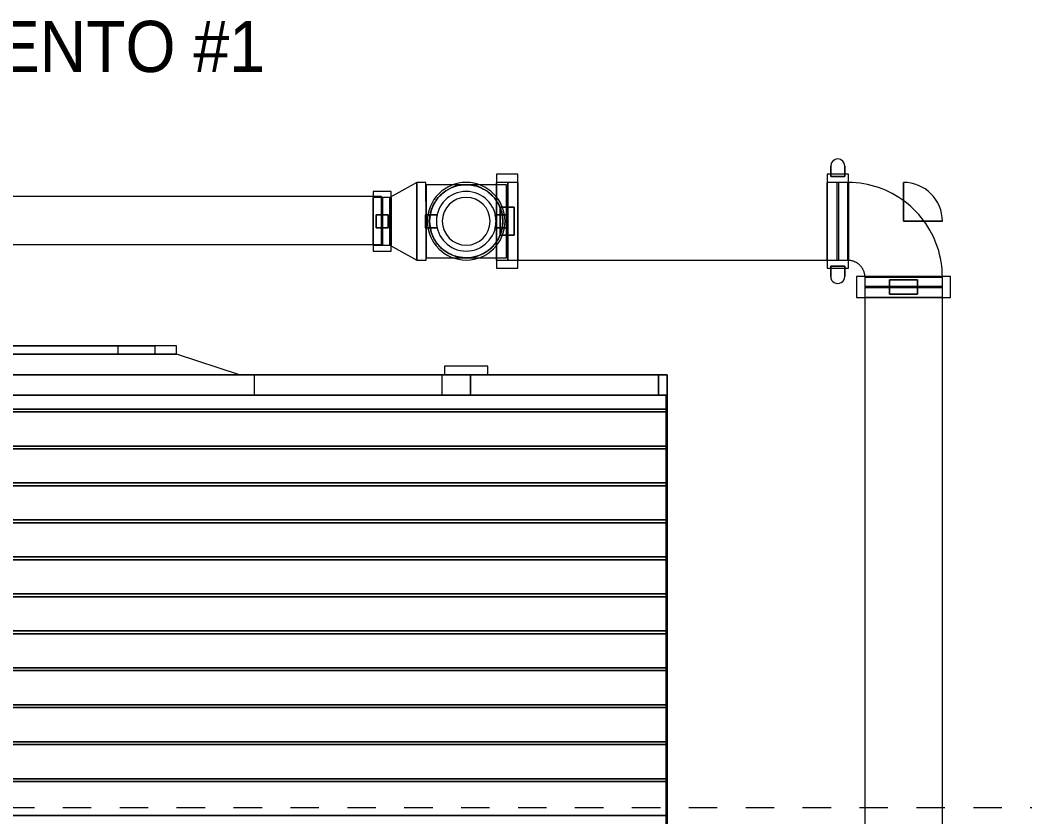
# Model space of a CAD drawing. Header units: metres. Extents: x 63 to 378, y -27 to 78.
# Drawn here: x 171 to 174.531, y 38.817 to 41.62 of the extents above; entities that cross this region are included whole.
import ezdxf

# ---------------------------------------------------------------- set-up
doc = ezdxf.new("R2010")
doc.units = ezdxf.units.M
doc.linetypes.add('Centre', pattern=[0.03175, 0.00635, -0.004763, 0.015875, -0.004763])
for name, color, linetype, lineweight in [('A-FLOR-LEVL', 7, 'Continuous', 9), ('M-EQPM', 7, 'Continuous', 18), ('M-EQPM-IDEN', 7, 'Continuous', 9), ('P-PIPE', 7, 'Continuous', 18)]:
    doc.layers.add(name, color=color, linetype=linetype, lineweight=lineweight)
doc.styles.add('SansSerif', font='SANSS__.TTF', dxfattribs={"width": 0.9, "height": 0.18})

# ---------------------------------------------------------------- blocks, each defined once
blk = doc.blocks.new('C_S_L_Torre - Baltimore CPSC-0817-08L - C_S_L_Torre - Baltimore CPSC-0817-08L-2352271-SEC 10')
at = {"layer": 'M-EQPM'}
for p, q in [((-1.0266, 40.4743), (-2.8666, 40.4743)), ((-1.0266, 40.4743), (-2.8666, 40.4743)), ((-2.792, 40.4743), (-1.1012, 40.4743)), ((-2.792, 40.4743), (-1.1012, 40.4743)), ((-1.2767, 40.4743), (-1.7357, 40.4743)), ((-1.7357, 40.4743), (-1.2767, 40.4743)), ((-1.2313, 40.4743), (-1.2767, 40.4743)), ((-1.2313, 40.4743), (-1.2767, 40.4743)), ((-1.2313, 40.4454), (-1.2313, 40.4743)), ((-1.1012, 40.4454), (-1.1012, 40.4743)), ((-1.0266, 40.4454), (-1.0266, 40.4743)), ((-2.8666, 40.4454), (-1.0266, 40.4454)), ((-2.8666, 40.4454), (-1.0266, 40.4454)), ((-1.0266, 40.4454), (-2.8666, 40.4454)), ((-1.0266, 40.4454), (-2.8666, 40.4454)), ((-1.1012, 40.4454), (-2.792, 40.4454)), ((-1.1012, 40.4454), (-2.792, 40.4454)), ((-1.2767, 40.4454), (-1.7357, 40.4454)), ((-1.7357, 40.4454), (-1.2767, 40.4454)), ((-1.2767, 40.4454), (-1.2313, 40.4454)), ((-1.2767, 40.4454), (-1.2313, 40.4454)), ((-0.8053, 40.3718), (-1.0266, 40.4454)), ((-0.8053, 40.3718), (-1.0266, 40.4454)), ((-0.0844, 40.403), (-0.0844, 40.3718)), ((0.0676, 40.403), (-0.0844, 40.403)), ((0.0676, 40.403), (-0.0844, 40.403)), ((0.0676, 40.3718), (0.0676, 40.403)), ((-4.6024, 40.3718), (0.6976, 40.3718)), ((0.6976, 40.3718), (-4.6024, 40.3718)), ((0.6976, 40.3718), (-4.6024, 40.3718)), ((-4.6024, 40.3718), (0.6976, 40.3718)), ((-0.8053, 40.3718), (-3.0053, 40.3718)), ((-3.0053, 40.3718), (-0.8053, 40.3718)), ((0.6673, 40.3718), (-0.7527, 40.3718)), ((-0.7527, 40.3718), (0.6673, 40.3718)), ((0.6673, 40.3718), (-0.7527, 40.3718)), ((-0.7527, 40.3718), (0.6673, 40.3718)), ((0.6673, 40.3718), (-0.7527, 40.3718)), ((-0.7527, 40.3718), (0.6673, 40.3718)), ((-0.7527, 40.3008), (-0.7527, 40.3718)), ((-0.7527, 40.3008), (-0.7527, 40.3718)), ((-0.7527, 40.3008), (-0.7527, 40.3718)), ((-0.7527, 40.3008), (-0.7527, 40.3718)), ((-0.7527, 40.3008), (-0.7527, 40.3718)), ((-0.7527, 40.3008), (-0.7527, 40.3718)), ((0.0072, 40.3718), (-0.0928, 40.3718)), ((-0.0928, 40.3718), (0.0072, 40.3718)), ((0.0072, 40.3718), (-0.0928, 40.3718)), ((-0.0928, 40.3718), (0.0072, 40.3718)), ((-0.0928, 40.3008), (-0.0928, 40.3718)), ((-0.0928, 40.3008), (-0.0928, 40.3718)), ((-0.0928, 40.3008), (-0.0928, 40.3718)), ((-0.0928, 40.3008), (-0.0928, 40.3718)), ((-0.0844, 40.3718), (0.0676, 40.3718)), ((-0.0844, 40.3718), (0.0676, 40.3718)), ((0.0072, 40.3718), (0.0072, 40.3008)), ((0.0072, 40.3008), (0.0072, 40.3718)), ((0.0072, 40.3718), (0.0072, 40.3008)), ((0.0072, 40.3008), (0.0072, 40.3718)), ((0.6673, 40.3718), (0.6673, 40.3008)), ((0.6673, 40.3008), (0.6673, 40.3718)), ((0.6673, 40.3718), (0.6673, 40.3008)), ((0.6673, 40.3008), (0.6673, 40.3718)), ((0.6673, 40.3718), (0.6673, 40.3008)), ((0.6673, 40.3008), (0.6673, 40.3718)), ((0.6976, 40.3718), (0.6976, 40.2518)), ((0.6976, 40.2518), (0.6976, 40.3718)), ((0.6976, 40.3718), (0.6976, 36.9847)), ((0.6976, 36.9847), (0.6976, 40.3718)), ((-4.6024, 40.3008), (0.6976, 40.3008)), ((0.6976, 40.3008), (-4.6024, 40.3008)), ((0.6673, 40.3008), (-0.7527, 40.3008)), ((-0.7527, 40.3008), (0.6673, 40.3008)), ((0.6673, 40.3008), (-0.7527, 40.3008)), ((-0.7527, 40.3008), (0.6673, 40.3008)), ((0.6673, 40.3008), (-0.7527, 40.3008)), ((-0.7527, 40.3008), (0.6673, 40.3008)), ((0.0072, 40.3008), (-0.0928, 40.3008)), ((-0.0928, 40.3008), (0.0072, 40.3008)), ((0.0072, 40.3008), (-0.0928, 40.3008)), ((-0.0928, 40.3008), (0.0072, 40.3008)), ((0.6947, 40.3008), (0.6947, 40.274)), ((0.6947, 40.2387), (0.6947, 40.3008)), ((0.6947, 40.3008), (0.6947, 40.1326)), ((0.6947, 40.0973), (0.6947, 40.3008)), ((0.6947, 40.3008), (0.6947, 39.9983)), ((0.6947, 39.9629), (0.6947, 40.3008)), ((0.6947, 40.3008), (0.6947, 39.8568)), ((0.6947, 39.8144), (0.6947, 40.3008)), ((0.6947, 40.3008), (0.6947, 39.7083)), ((0.6947, 39.673), (0.6947, 40.3008)), ((0.6947, 40.3008), (0.6947, 39.574)), ((0.6947, 39.5316), (0.6947, 40.3008)), ((0.6947, 40.3008), (0.6947, 39.4396)), ((0.6947, 39.4043), (0.6947, 40.3008)), ((0.6947, 40.3008), (0.6947, 39.2912)), ((0.6947, 39.2487), (0.6947, 40.3008)), ((0.6947, 40.3008), (0.6947, 39.1517)), ((0.6947, 39.1114), (0.6947, 40.3008)), ((0.6947, 40.3008), (0.6947, 39.0101)), ((0.6947, 38.9707), (0.6947, 40.3008)), ((0.6947, 40.3008), (0.6947, 38.8701)), ((0.6947, 38.8337), (0.6947, 40.3008)), ((0.6947, 40.3008), (0.6947, 38.7331)), ((0.6947, 38.6966), (0.6947, 40.3008)), ((0.6947, 40.3008), (0.6947, 38.596)), ((0.6947, 38.5596), (0.6947, 40.3008)), ((0.6947, 40.3008), (0.6947, 38.4565)), ((0.6947, 38.4163), (0.6947, 40.3008)), ((0.6947, 40.3008), (0.6947, 38.3149)), ((0.6947, 38.2756), (0.6947, 40.3008)), ((0.6947, 40.3008), (0.6947, 38.175)), ((0.6947, 38.1385), (0.6947, 40.3008)), ((0.6947, 40.3008), (0.6947, 38.038)), ((0.6947, 38.0015), (0.6947, 40.3008)), ((0.6947, 40.3008), (0.6947, 37.9009)), ((0.6947, 37.8644), (0.6947, 40.3008)), ((0.6947, 40.3008), (0.6947, 37.7614)), ((0.6947, 37.7211), (0.6947, 40.3008)), ((0.6947, 40.3008), (0.6976, 40.3008)), ((0.6976, 40.3008), (0.6947, 40.3008)), ((0.6947, 40.3008), (0.6976, 40.3008)), ((0.6976, 40.3008), (0.6947, 40.3008)), ((0.6947, 40.3008), (0.6976, 40.3008)), ((0.6976, 40.3008), (0.6947, 40.3008)), ((0.6947, 40.3008), (0.6976, 40.3008)), ((0.6976, 40.3008), (0.6947, 40.3008)), ((0.6947, 40.3008), (0.6976, 40.3008)), ((0.6976, 40.3008), (0.6947, 40.3008)), ((0.6947, 40.3008), (0.6976, 40.3008)), ((0.6976, 40.3008), (0.6947, 40.3008)), ((0.6947, 40.3008), (0.6976, 40.3008)), ((0.6947, 40.3008), (0.6976, 40.3008)), ((0.6947, 40.3008), (0.6976, 40.3008)), ((0.6947, 40.3008), (0.6976, 40.3008)), ((0.6947, 40.3008), (0.6976, 40.3008)), ((0.6976, 40.3008), (0.6947, 40.3008)), ((0.6976, 40.3008), (0.6947, 40.3008)), ((0.6976, 40.3008), (0.6947, 40.3008)), ((0.6947, 40.3008), (0.6976, 40.3008)), ((0.6947, 40.3008), (0.6976, 40.3008)), ((0.6976, 40.3008), (0.6947, 40.3008)), ((0.6976, 40.3008), (0.6947, 40.3008)), ((0.6976, 40.3008), (0.6947, 40.3008)), ((0.6976, 40.3008), (0.6947, 40.3008)), ((0.6947, 40.3008), (0.6976, 40.3008)), ((0.6976, 40.3008), (0.6947, 40.3008)), ((0.6947, 40.3008), (0.6976, 40.3008)), ((0.6976, 40.3008), (0.6947, 40.3008)), ((0.6947, 40.3008), (0.6976, 40.3008)), ((0.6976, 40.3008), (0.6947, 40.3008)), ((0.6947, 40.3008), (0.6976, 40.3008)), ((0.6976, 40.3008), (0.6947, 40.3008)), ((0.6947, 40.3008), (0.6976, 40.3008)), ((0.6976, 40.3008), (0.6947, 40.3008)), ((0.6947, 40.3008), (0.6976, 40.3008)), ((0.6976, 40.3008), (0.6947, 40.3008)), ((0.6947, 40.3008), (0.6947, 40.2387)), ((0.6947, 40.274), (0.6947, 40.3008)), ((0.6947, 40.3008), (0.6947, 40.0973)), ((0.6947, 40.1326), (0.6947, 40.3008)), ((0.6947, 40.3008), (0.6947, 39.9629)), ((0.6947, 39.9983), (0.6947, 40.3008)), ((0.6947, 40.3008), (0.6947, 39.8144)), ((0.6947, 39.8568), (0.6947, 40.3008)), ((0.6947, 40.3008), (0.6947, 39.673)), ((0.6947, 39.7083), (0.6947, 40.3008)), ((0.6947, 40.3008), (0.6947, 39.5316)), ((0.6947, 39.574), (0.6947, 40.3008)), ((0.6947, 40.3008), (0.6947, 39.4043)), ((0.6947, 39.4396), (0.6947, 40.3008)), ((0.6947, 40.3008), (0.6947, 39.2487)), ((0.6947, 39.2912), (0.6947, 40.3008)), ((0.6947, 40.3008), (0.6947, 39.1114)), ((0.6947, 39.1517), (0.6947, 40.3008)), ((0.6947, 40.3008), (0.6947, 38.9707)), ((0.6947, 39.0101), (0.6947, 40.3008)), ((0.6947, 40.3008), (0.6947, 38.8337)), ((0.6947, 38.8701), (0.6947, 40.3008)), ((0.6947, 40.3008), (0.6947, 38.6966)), ((0.6947, 38.7331), (0.6947, 40.3008)), ((0.6947, 40.3008), (0.6947, 38.5596)), ((0.6947, 38.596), (0.6947, 40.3008)), ((0.6947, 40.3008), (0.6947, 38.4163)), ((0.6947, 38.4565), (0.6947, 40.3008)), ((0.6947, 40.3008), (0.6947, 38.2756)), ((0.6947, 38.3149), (0.6947, 40.3008)), ((0.6947, 40.3008), (0.6947, 38.1385)), ((0.6947, 38.175), (0.6947, 40.3008)), ((0.6947, 40.3008), (0.6947, 38.0015)), ((0.6947, 38.038), (0.6947, 40.3008)), ((0.6947, 40.3008), (0.6947, 37.8644)), ((0.6947, 37.9009), (0.6947, 40.3008)), ((0.6947, 40.3008), (0.6947, 37.7211)), ((0.6947, 37.7614), (0.6947, 40.3008)), ((0.6947, 40.3008), (0.6976, 40.3008)), ((0.6976, 40.3008), (0.6947, 40.3008)), ((0.6947, 40.3008), (0.6976, 40.3008)), ((0.6976, 40.3008), (0.6947, 40.3008)), ((0.6947, 40.3008), (0.6976, 40.3008)), ((0.6976, 40.3008), (0.6947, 40.3008)), ((0.6947, 40.3008), (0.6976, 40.3008)), ((0.6976, 40.3008), (0.6947, 40.3008)), ((0.6947, 40.3008), (0.6976, 40.3008)), ((0.6976, 40.3008), (0.6947, 40.3008)), ((0.6947, 40.3008), (0.6976, 40.3008)), ((0.6976, 40.3008), (0.6947, 40.3008)), ((0.6947, 40.3008), (0.6976, 40.3008)), ((0.6947, 40.3008), (0.6976, 40.3008)), ((0.6947, 40.3008), (0.6976, 40.3008)), ((0.6947, 40.3008), (0.6976, 40.3008)), ((0.6947, 40.3008), (0.6976, 40.3008)), ((0.6976, 40.3008), (0.6947, 40.3008)), ((0.6976, 40.3008), (0.6947, 40.3008)), ((0.6976, 40.3008), (0.6947, 40.3008)), ((0.6947, 40.3008), (0.6976, 40.3008)), ((0.6947, 40.3008), (0.6976, 40.3008)), ((0.6976, 40.3008), (0.6947, 40.3008)), ((0.6976, 40.3008), (0.6947, 40.3008)), ((0.6976, 40.3008), (0.6947, 40.3008)), ((0.6976, 40.3008), (0.6947, 40.3008)), ((0.6947, 40.3008), (0.6976, 40.3008)), ((0.6976, 40.3008), (0.6947, 40.3008)), ((0.6947, 40.3008), (0.6976, 40.3008)), ((0.6976, 40.3008), (0.6947, 40.3008)), ((0.6947, 40.3008), (0.6976, 40.3008)), ((0.6976, 40.3008), (0.6947, 40.3008)), ((0.6947, 40.3008), (0.6976, 40.3008)), ((0.6976, 40.3008), (0.6947, 40.3008)), ((0.6947, 40.3008), (0.6976, 40.3008)), ((0.6976, 40.3008), (0.6947, 40.3008)), ((0.6947, 40.3008), (0.6976, 40.3008)), ((0.6976, 40.3008), (0.6947, 40.3008)), ((0.6976, 40.3008), (0.6976, 40.2387)), ((0.6976, 40.274), (0.6976, 40.3008)), ((0.6976, 40.3008), (0.6976, 40.0973)), ((0.6976, 40.1326), (0.6976, 40.3008)), ((0.6976, 40.3008), (0.6976, 39.9629)), ((0.6976, 39.9983), (0.6976, 40.3008)), ((0.6976, 40.3008), (0.6976, 39.8144)), ((0.6976, 39.8568), (0.6976, 40.3008)), ((0.6976, 40.3008), (0.6976, 39.673)), ((0.6976, 39.7083), (0.6976, 40.3008)), ((0.6976, 40.3008), (0.6976, 39.5316)), ((0.6976, 39.574), (0.6976, 40.3008)), ((0.6976, 40.3008), (0.6976, 39.4043)), ((0.6976, 39.4396), (0.6976, 40.3008)), ((0.6976, 40.3008), (0.6976, 39.2487)), ((0.6976, 39.2912), (0.6976, 40.3008)), ((0.6976, 40.3008), (0.6976, 39.1114)), ((0.6976, 39.1517), (0.6976, 40.3008)), ((0.6976, 40.3008), (0.6976, 38.9707)), ((0.6976, 39.0101), (0.6976, 40.3008)), ((0.6976, 40.3008), (0.6976, 38.8337)), ((0.6976, 38.8701), (0.6976, 40.3008)), ((0.6976, 40.3008), (0.6976, 38.6966)), ((0.6976, 38.7331), (0.6976, 40.3008)), ((0.6976, 40.3008), (0.6976, 38.5596)), ((0.6976, 38.596), (0.6976, 40.3008)), ((0.6976, 40.3008), (0.6976, 38.4163)), ((0.6976, 38.4565), (0.6976, 40.3008)), ((0.6976, 40.3008), (0.6976, 38.2756)), ((0.6976, 38.3149), (0.6976, 40.3008)), ((0.6976, 40.3008), (0.6976, 38.1385)), ((0.6976, 38.175), (0.6976, 40.3008)), ((0.6976, 40.3008), (0.6976, 38.0015)), ((0.6976, 38.038), (0.6976, 40.3008)), ((0.6976, 40.3008), (0.6976, 37.8644)), ((0.6976, 37.9009), (0.6976, 40.3008)), ((0.6976, 40.3008), (0.6976, 37.7211)), ((0.6976, 37.7614), (0.6976, 40.3008)), ((0.6976, 40.3008), (0.6976, 40.274)), ((0.6976, 40.2387), (0.6976, 40.3008)), ((0.6976, 40.3008), (0.6976, 40.1326)), ((0.6976, 40.0973), (0.6976, 40.3008)), ((0.6976, 40.3008), (0.6976, 39.9983)), ((0.6976, 39.9629), (0.6976, 40.3008)), ((0.6976, 40.3008), (0.6976, 39.8568)), ((0.6976, 39.8144), (0.6976, 40.3008)), ((0.6976, 40.3008), (0.6976, 39.7083)), ((0.6976, 39.673), (0.6976, 40.3008)), ((0.6976, 40.3008), (0.6976, 39.574)), ((0.6976, 39.5316), (0.6976, 40.3008)), ((0.6976, 40.3008), (0.6976, 39.4396)), ((0.6976, 39.4043), (0.6976, 40.3008)), ((0.6976, 40.3008), (0.6976, 39.2912)), ((0.6976, 39.2487), (0.6976, 40.3008)), ((0.6976, 40.3008), (0.6976, 39.1517)), ((0.6976, 39.1114), (0.6976, 40.3008)), ((0.6976, 40.3008), (0.6976, 39.0101)), ((0.6976, 38.9707), (0.6976, 40.3008)), ((0.6976, 40.3008), (0.6976, 38.8701)), ((0.6976, 38.8337), (0.6976, 40.3008)), ((0.6976, 40.3008), (0.6976, 38.7331)), ((0.6976, 38.6966), (0.6976, 40.3008)), ((0.6976, 40.3008), (0.6976, 38.596)), ((0.6976, 38.5596), (0.6976, 40.3008)), ((0.6976, 40.3008), (0.6976, 38.4565)), ((0.6976, 38.4163), (0.6976, 40.3008)), ((0.6976, 40.3008), (0.6976, 38.3149)), ((0.6976, 38.2756), (0.6976, 40.3008)), ((0.6976, 40.3008), (0.6976, 38.175)), ((0.6976, 38.1385), (0.6976, 40.3008)), ((0.6976, 40.3008), (0.6976, 38.038)), ((0.6976, 38.0015), (0.6976, 40.3008)), ((0.6976, 40.3008), (0.6976, 37.9009)), ((0.6976, 37.8644), (0.6976, 40.3008)), ((0.6976, 40.3008), (0.6976, 37.7614)), ((0.6976, 37.7211), (0.6976, 40.3008)), ((0.6976, 37.0375), (0.6976, 40.3008)), ((0.6976, 40.3008), (0.6976, 37.0375)), ((0.6947, 40.274), (0.6947, 40.2387)), ((0.6947, 40.274), (0.6976, 40.274)), ((0.6947, 40.2387), (0.6947, 40.274)), ((0.6976, 40.274), (0.6947, 40.274)), ((0.6976, 40.2387), (0.6976, 40.274)), ((0.6976, 40.274), (0.6976, 40.2387)), ((0.6976, 40.2518), (-4.6024, 40.2518)), ((-4.6024, 40.2518), (0.6976, 40.2518)), ((-4.6024, 40.2418), (0.6976, 40.2418)), ((0.6976, 40.2418), (-4.6024, 40.2418)), ((0.6947, 40.2387), (0.6976, 40.2387)), ((0.6976, 40.2387), (0.6947, 40.2387)), ((0.6976, 40.2418), (0.6976, 40.1218)), ((0.6976, 40.1218), (0.6976, 40.2418)), ((0.6947, 40.1998), (0.6947, 37.6198)), ((0.6947, 40.1605), (0.6947, 40.1998)), ((0.6976, 40.1998), (0.6947, 40.1998)), ((0.6947, 40.1998), (0.6947, 40.1605)), ((0.6947, 37.6198), (0.6947, 40.1998)), ((0.6947, 40.1998), (0.6976, 40.1998)), ((0.6976, 40.1998), (0.6976, 40.1605)), ((0.6976, 37.6198), (0.6976, 40.1998)), ((0.6976, 40.1998), (0.6976, 37.6198)), ((0.6976, 40.1605), (0.6976, 40.1998)), ((0.6947, 37.5805), (0.6947, 40.1605)), ((0.6947, 40.1605), (0.6976, 40.1605)), ((0.6947, 40.1605), (0.6947, 37.5805)), ((0.6976, 40.1605), (0.6947, 40.1605)), ((0.6976, 40.1605), (0.6976, 37.5805)), ((0.6976, 37.5805), (0.6976, 40.1605)), ((0.6976, 40.1218), (-4.6024, 40.1218)), ((-4.6024, 40.1218), (0.6976, 40.1218)), ((0.6947, 40.1326), (0.6947, 40.0973)), ((0.6947, 40.1326), (0.6976, 40.1326)), ((0.6947, 40.0973), (0.6947, 40.1326)), ((0.6976, 40.1326), (0.6947, 40.1326)), ((0.6976, 40.0973), (0.6976, 40.1326)), ((0.6976, 40.1326), (0.6976, 40.0973)), ((-4.6024, 40.1118), (0.6976, 40.1118)), ((0.6976, 40.1118), (-4.6024, 40.1118)), ((0.6947, 40.0973), (0.6976, 40.0973)), ((0.6976, 40.0973), (0.6947, 40.0973)), ((0.6976, 40.1118), (0.6976, 39.9918)), ((0.6976, 39.9918), (0.6976, 40.1118)), ((0.6947, 40.0599), (0.6947, 37.4799)), ((0.6947, 40.0234), (0.6947, 40.0599)), ((0.6976, 40.0599), (0.6947, 40.0599)), ((0.6947, 40.0599), (0.6947, 40.0234)), ((0.6947, 37.4799), (0.6947, 40.0599)), ((0.6947, 40.0599), (0.6976, 40.0599)), ((0.6976, 40.0599), (0.6976, 40.0234)), ((0.6976, 37.4799), (0.6976, 40.0599)), ((0.6976, 40.0599), (0.6976, 37.4799)), ((0.6976, 40.0234), (0.6976, 40.0599)), ((0.6947, 37.4434), (0.6947, 40.0234)), ((0.6947, 40.0234), (0.6976, 40.0234)), ((0.6947, 40.0234), (0.6947, 37.4434)), ((0.6976, 40.0234), (0.6947, 40.0234)), ((0.6976, 40.0234), (0.6976, 37.4434)), ((0.6976, 37.4434), (0.6976, 40.0234)), ((0.6976, 39.9918), (-4.6024, 39.9918)), ((-4.6024, 39.9918), (0.6976, 39.9918)), ((-4.6024, 39.9818), (0.6976, 39.9818)), ((0.6976, 39.9818), (-4.6024, 39.9818)), ((0.6947, 39.9983), (0.6947, 39.9629)), ((0.6947, 39.9983), (0.6976, 39.9983)), ((0.6947, 39.9629), (0.6947, 39.9983)), ((0.6976, 39.9983), (0.6947, 39.9983)), ((0.6976, 39.9629), (0.6976, 39.9983)), ((0.6976, 39.9983), (0.6976, 39.9629)), ((0.6976, 39.9818), (0.6976, 39.8618)), ((0.6976, 39.8618), (0.6976, 39.9818)), ((0.6947, 39.9629), (0.6976, 39.9629)), ((0.6976, 39.9629), (0.6947, 39.9629)), ((0.6947, 39.9228), (0.6947, 37.3428)), ((0.6947, 39.8864), (0.6947, 39.9228)), ((0.6976, 39.9228), (0.6947, 39.9228)), ((0.6947, 39.9228), (0.6947, 39.8864)), ((0.6947, 37.3428), (0.6947, 39.9228)), ((0.6947, 39.9228), (0.6976, 39.9228)), ((0.6976, 39.9228), (0.6976, 39.8864)), ((0.6976, 37.3428), (0.6976, 39.9228)), ((0.6976, 39.9228), (0.6976, 37.3428)), ((0.6976, 39.8864), (0.6976, 39.9228)), ((0.6947, 37.3064), (0.6947, 39.8864)), ((0.6947, 39.8864), (0.6976, 39.8864)), ((0.6947, 39.8864), (0.6947, 37.3064)), ((0.6976, 39.8864), (0.6947, 39.8864)), ((0.6976, 39.8864), (0.6976, 37.3064)), ((0.6976, 37.3064), (0.6976, 39.8864)), ((0.6976, 39.8618), (-4.6024, 39.8618)), ((-4.6024, 39.8618), (0.6976, 39.8618)), ((-4.6024, 39.8518), (0.6976, 39.8518)), ((0.6976, 39.8518), (-4.6024, 39.8518)), ((0.6947, 39.8568), (0.6947, 39.8144)), ((0.6947, 39.8568), (0.6976, 39.8568)), ((0.6947, 39.8144), (0.6947, 39.8568)), ((0.6976, 39.8568), (0.6947, 39.8568)), ((0.6976, 39.8144), (0.6976, 39.8568)), ((0.6976, 39.8568), (0.6976, 39.8144)), ((0.6976, 39.8518), (0.6976, 39.7318)), ((0.6976, 39.7318), (0.6976, 39.8518)), ((0.6947, 39.8144), (0.6976, 39.8144)), ((0.6976, 39.8144), (0.6947, 39.8144)), ((0.6947, 39.7858), (0.6947, 37.2058)), ((0.6947, 39.7493), (0.6947, 39.7858)), ((0.6976, 39.7858), (0.6947, 39.7858)), ((0.6947, 39.7858), (0.6947, 39.7493)), ((0.6947, 37.2058), (0.6947, 39.7858)), ((0.6947, 39.7858), (0.6976, 39.7858)), ((0.6976, 39.7858), (0.6976, 39.7493)), ((0.6976, 37.2058), (0.6976, 39.7858)), ((0.6976, 39.7858), (0.6976, 37.2058)), ((0.6976, 39.7493), (0.6976, 39.7858)), ((0.6976, 39.7318), (-4.6024, 39.7318)), ((-4.6024, 39.7318), (0.6976, 39.7318)), ((0.6947, 37.1693), (0.6947, 39.7493)), ((0.6947, 39.7493), (0.6976, 39.7493)), ((0.6947, 39.7493), (0.6947, 37.1693)), ((0.6976, 39.7493), (0.6947, 39.7493)), ((0.6976, 39.7493), (0.6976, 37.1693)), ((0.6976, 37.1693), (0.6976, 39.7493)), ((-4.6024, 39.7218), (0.6976, 39.7218)), ((0.6976, 39.7218), (-4.6024, 39.7218)), ((0.6947, 39.7083), (0.6947, 39.673)), ((0.6947, 39.7083), (0.6976, 39.7083)), ((0.6947, 39.673), (0.6947, 39.7083)), ((0.6976, 39.7083), (0.6947, 39.7083)), ((0.6976, 39.7218), (0.6976, 39.6018)), ((0.6976, 39.6018), (0.6976, 39.7218)), ((0.6976, 39.673), (0.6976, 39.7083)), ((0.6976, 39.7083), (0.6976, 39.673)), ((0.6947, 39.673), (0.6976, 39.673)), ((0.6976, 39.673), (0.6947, 39.673)), ((0.6947, 39.6463), (0.6947, 37.0663)), ((0.6947, 39.606), (0.6947, 39.6463)), ((0.6976, 39.6463), (0.6947, 39.6463)), ((0.6947, 39.6463), (0.6947, 39.606)), ((0.6947, 37.0663), (0.6947, 39.6463)), ((0.6947, 39.6463), (0.6976, 39.6463)), ((0.6976, 39.6463), (0.6976, 39.606)), ((0.6976, 37.0663), (0.6976, 39.6463)), ((0.6976, 39.6463), (0.6976, 37.0663)), ((0.6976, 39.606), (0.6976, 39.6463)), ((0.6976, 39.6018), (-4.6024, 39.6018)), ((-4.6024, 39.6018), (0.6976, 39.6018)), ((-4.6024, 39.5918), (0.6976, 39.5918)), ((0.6976, 39.5918), (-4.6024, 39.5918)), ((0.6947, 37.0375), (0.6947, 39.606)), ((0.6947, 39.606), (0.6976, 39.606)), ((0.6947, 39.606), (0.6947, 37.0375)), ((0.6976, 39.606), (0.6947, 39.606)), ((0.6976, 39.606), (0.6976, 37.0375)), ((0.6976, 37.0375), (0.6976, 39.606)), ((0.6976, 39.5918), (0.6976, 39.4718)), ((0.6976, 39.4718), (0.6976, 39.5918)), ((0.6947, 39.574), (0.6947, 39.5316)), ((0.6976, 39.574), (0.6947, 39.574)), ((0.6947, 39.5316), (0.6947, 39.574)), ((0.6947, 39.574), (0.6976, 39.574)), ((0.6976, 39.5316), (0.6976, 39.574)), ((0.6976, 39.574), (0.6976, 39.5316)), ((0.6947, 39.5316), (0.6976, 39.5316)), ((0.6976, 39.5316), (0.6947, 39.5316)), ((0.6947, 39.5047), (0.6947, 37.0375)), ((0.6947, 39.4653), (0.6947, 39.5047)), ((0.6976, 39.5047), (0.6947, 39.5047)), ((0.6947, 39.5047), (0.6947, 39.4653)), ((0.6947, 37.0375), (0.6947, 39.5047)), ((0.6947, 39.5047), (0.6976, 39.5047)), ((0.6976, 39.5047), (0.6976, 39.4653)), ((0.6976, 37.0375), (0.6976, 39.5047)), ((0.6976, 39.5047), (0.6976, 37.0375)), ((0.6976, 39.4653), (0.6976, 39.5047)), ((0.6976, 39.4718), (-4.6024, 39.4718)), ((-4.6024, 39.4718), (0.6976, 39.4718)), ((-4.6024, 39.4618), (0.6976, 39.4618)), ((0.6976, 39.4618), (-4.6024, 39.4618)), ((0.6947, 37.0375), (0.6947, 39.4653)), ((0.6947, 39.4653), (0.6976, 39.4653)), ((0.6947, 39.4653), (0.6947, 37.0375)), ((0.6976, 39.4653), (0.6947, 39.4653)), ((0.6976, 39.4653), (0.6976, 37.0375)), ((0.6976, 37.0375), (0.6976, 39.4653)), ((0.6976, 39.4618), (0.6976, 39.3418)), ((0.6976, 39.3418), (0.6976, 39.4618)), ((0.6947, 39.4396), (0.6947, 39.4043)), ((0.6976, 39.4396), (0.6947, 39.4396)), ((0.6947, 39.4043), (0.6947, 39.4396)), ((0.6947, 39.4396), (0.6976, 39.4396)), ((0.6976, 39.4043), (0.6976, 39.4396)), ((0.6976, 39.4396), (0.6976, 39.4043)), ((0.6947, 39.4043), (0.6976, 39.4043)), ((0.6976, 39.4043), (0.6947, 39.4043)), ((0.6976, 39.3418), (-4.6024, 39.3418)), ((-4.6024, 39.3418), (0.6976, 39.3418)), ((0.6947, 39.3648), (0.6947, 37.0375)), ((0.6947, 39.3283), (0.6947, 39.3648)), ((0.6976, 39.3648), (0.6947, 39.3648)), ((0.6947, 39.3648), (0.6947, 39.3283)), ((0.6947, 37.0375), (0.6947, 39.3648)), ((0.6947, 39.3648), (0.6976, 39.3648)), ((0.6976, 39.3648), (0.6976, 39.3283)), ((0.6976, 37.0375), (0.6976, 39.3648)), ((0.6976, 39.3648), (0.6976, 37.0375)), ((0.6976, 39.3283), (0.6976, 39.3648)), ((-4.6024, 39.3318), (0.6976, 39.3318)), ((0.6976, 39.3318), (-4.6024, 39.3318)), ((0.6947, 37.0375), (0.6947, 39.3283)), ((0.6947, 39.3283), (0.6976, 39.3283)), ((0.6947, 39.3283), (0.6947, 37.0375)), ((0.6976, 39.3283), (0.6947, 39.3283)), ((0.6976, 39.3318), (0.6976, 39.2118)), ((0.6976, 39.2118), (0.6976, 39.3318)), ((0.6976, 39.3283), (0.6976, 37.0375)), ((0.6976, 37.0375), (0.6976, 39.3283)), ((0.6947, 39.2912), (0.6947, 39.2487)), ((0.6976, 39.2912), (0.6947, 39.2912)), ((0.6947, 39.2487), (0.6947, 39.2912)), ((0.6947, 39.2912), (0.6976, 39.2912)), ((0.6976, 39.2487), (0.6976, 39.2912)), ((0.6976, 39.2912), (0.6976, 39.2487)), ((0.6947, 39.2487), (0.6976, 39.2487)), ((0.6976, 39.2487), (0.6947, 39.2487)), ((0.6976, 39.2118), (-4.6024, 39.2118)), ((-4.6024, 39.2118), (0.6976, 39.2118)), ((-4.6024, 39.2018), (0.6976, 39.2018)), ((0.6976, 39.2018), (-4.6024, 39.2018)), ((0.6947, 39.2277), (0.6947, 37.0375)), ((0.6947, 39.1912), (0.6947, 39.2277)), ((0.6976, 39.2277), (0.6947, 39.2277)), ((0.6947, 39.2277), (0.6947, 39.1912)), ((0.6947, 37.0375), (0.6947, 39.2277)), ((0.6947, 39.2277), (0.6976, 39.2277)), ((0.6976, 39.2277), (0.6976, 39.1912)), ((0.6976, 37.0375), (0.6976, 39.2277)), ((0.6976, 39.2277), (0.6976, 37.0375)), ((0.6976, 39.1912), (0.6976, 39.2277)), ((0.6976, 39.2018), (0.6976, 39.0818)), ((0.6976, 39.0818), (0.6976, 39.2018)), ((0.6947, 37.0375), (0.6947, 39.1912)), ((0.6947, 39.1912), (0.6976, 39.1912)), ((0.6947, 39.1912), (0.6947, 37.0375)), ((0.6976, 39.1912), (0.6947, 39.1912)), ((0.6976, 39.1912), (0.6976, 37.0375)), ((0.6976, 37.0375), (0.6976, 39.1912)), ((0.6947, 39.1517), (0.6947, 39.1114)), ((0.6976, 39.1517), (0.6947, 39.1517)), ((0.6947, 39.1114), (0.6947, 39.1517)), ((0.6947, 39.1517), (0.6976, 39.1517)), ((0.6976, 39.1114), (0.6976, 39.1517)), ((0.6976, 39.1517), (0.6976, 39.1114)), ((0.6947, 39.1114), (0.6976, 39.1114)), ((0.6976, 39.1114), (0.6947, 39.1114)), ((0.6976, 39.0818), (-4.6024, 39.0818)), ((-4.6024, 39.0818), (0.6976, 39.0818)), ((-4.6024, 39.0718), (0.6976, 39.0718)), ((0.6976, 39.0718), (-4.6024, 39.0718)), ((0.6947, 39.0906), (0.6947, 37.0375)), ((0.6947, 39.0542), (0.6947, 39.0906)), ((0.6976, 39.0906), (0.6947, 39.0906)), ((0.6947, 39.0906), (0.6947, 39.0542)), ((0.6947, 37.0375), (0.6947, 39.0906)), ((0.6947, 39.0906), (0.6976, 39.0906)), ((0.6976, 39.0906), (0.6976, 39.0542)), ((0.6976, 37.0375), (0.6976, 39.0906)), ((0.6976, 39.0906), (0.6976, 37.0375)), ((0.6976, 39.0542), (0.6976, 39.0906)), ((0.6976, 39.0718), (0.6976, 38.9518)), ((0.6976, 38.9518), (0.6976, 39.0718)), ((0.6947, 37.0375), (0.6947, 39.0542)), ((0.6947, 39.0542), (0.6976, 39.0542)), ((0.6947, 39.0542), (0.6947, 37.0375)), ((0.6976, 39.0542), (0.6947, 39.0542)), ((0.6976, 39.0542), (0.6976, 37.0375)), ((0.6976, 37.0375), (0.6976, 39.0542)), ((0.6947, 39.0101), (0.6947, 38.9707)), ((0.6976, 39.0101), (0.6947, 39.0101)), ((0.6947, 38.9707), (0.6947, 39.0101)), ((0.6947, 39.0101), (0.6976, 39.0101)), ((0.6976, 38.9707), (0.6976, 39.0101)), ((0.6976, 39.0101), (0.6976, 38.9707)), ((0.6976, 38.9518), (-4.6024, 38.9518)), ((-4.6024, 38.9518), (0.6976, 38.9518)), ((0.6947, 38.9707), (0.6976, 38.9707)), ((0.6976, 38.9707), (0.6947, 38.9707)), ((0.6947, 38.9528), (0.6947, 37.0375)), ((0.6947, 38.9135), (0.6947, 38.9528)), ((0.6976, 38.9528), (0.6947, 38.9528)), ((0.6947, 38.9528), (0.6947, 38.9135)), ((0.6947, 37.0375), (0.6947, 38.9528)), ((0.6947, 38.9528), (0.6976, 38.9528)), ((0.6976, 38.9528), (0.6976, 38.9135)), ((0.6976, 37.0375), (0.6976, 38.9528)), ((0.6976, 38.9528), (0.6976, 37.0375)), ((0.6976, 38.9135), (0.6976, 38.9528)), ((-4.6024, 38.9418), (0.6976, 38.9418)), ((0.6976, 38.9418), (-4.6024, 38.9418)), ((0.6976, 38.9418), (0.6976, 38.8218)), ((0.6976, 38.8218), (0.6976, 38.9418)), ((0.6947, 37.0375), (0.6947, 38.9135)), ((0.6947, 38.9135), (0.6976, 38.9135)), ((0.6947, 38.9135), (0.6947, 37.0375)), ((0.6976, 38.9135), (0.6947, 38.9135)), ((0.6976, 38.9135), (0.6976, 37.0375)), ((0.6976, 37.0375), (0.6976, 38.9135)), ((0.6947, 38.8701), (0.6947, 38.8337)), ((0.6976, 38.8701), (0.6947, 38.8701)), ((0.6947, 38.8337), (0.6947, 38.8701)), ((0.6947, 38.8701), (0.6976, 38.8701)), ((0.6976, 38.8337), (0.6976, 38.8701)), ((0.6976, 38.8701), (0.6976, 38.8337)), ((0.6976, 38.8218), (-4.6024, 38.8218)), ((-4.6024, 38.8218), (0.6976, 38.8218)), ((0.6947, 38.8337), (0.6976, 38.8337)), ((0.6976, 38.8337), (0.6947, 38.8337))]:
    blk.add_line(p, q, dxfattribs=at)
blk = doc.blocks.new('Tee - Generic - Standard-2420020-SEC 10')
at = {"layer": 'P-PIPE', "color": 1, "true_color": 0xff0000}
for p, q in [((0.1329, 41.0409), (-0.1496, 41.0409)), ((-0.1496, 41.0409), (-0.1496, 40.9123)), ((-0.1496, 41.0409), (-0.1496, 40.9123)), ((0.1329, 40.9123), (0.1329, 41.0409)), ((0.1329, 40.9123), (0.1329, 41.0409)), ((-0.1496, 40.9123), (-0.1496, 40.7837)), ((-0.1496, 40.9123), (-0.1496, 40.7837)), ((0.1329, 40.7837), (0.1329, 40.9123)), ((0.1329, 40.7837), (0.1329, 40.9123)), ((-0.1496, 40.7837), (-0.0084, 40.7837)), ((-0.0084, 40.7837), (0.1329, 40.7837))]:
    blk.add_line(p, q, dxfattribs=at)
for start, end in [(0.0002, 180.0002), (180.0002, 0.0002)]:
    blk.add_arc((-0.0084, 40.9123), 0.1286, start, end, dxfattribs=at)
for points, knots in [([(-0.1369, 40.9123), (-0.1369, 40.9182), (-0.1362, 40.9298), (-0.1326, 40.9468), (-0.1271, 40.9625), (-0.1199, 40.9769), (-0.1114, 40.9897), (-0.0987, 41.0047), (-0.0826, 41.0182), (-0.0634, 41.0291), (-0.0394, 41.0382), (-0.0208, 41.0409), (-0.0084, 41.0409)], [0, 0, 0, 0, 0.071429, 0.142857, 0.214286, 0.285714, 0.357143, 0.428571, 0.571429, 0.678571, 0.785714, 1, 1, 1, 1]), ([(-0.0084, 41.0409), (-0.0042, 41.0409), (0.004, 41.0405), (0.0164, 41.0387), (0.0286, 41.0357), (0.0446, 41.03), (0.0641, 41.0197), (0.0819, 41.0047), (0.0947, 40.9897), (0.1032, 40.9769), (0.1104, 40.9625), (0.1159, 40.9468), (0.1194, 40.9298), (0.1202, 40.9182), (0.1202, 40.9123)], [0, 0, 0, 0, 0.071429, 0.142857, 0.214286, 0.285714, 0.428571, 0.571429, 0.642857, 0.714286, 0.785714, 0.857143, 0.928571, 1, 1, 1, 1]), ([(-0.0084, 40.7837), (-0.0125, 40.7837), (-0.0208, 40.7841), (-0.0331, 40.7859), (-0.0453, 40.7889), (-0.0614, 40.7946), (-0.0808, 40.8049), (-0.0987, 40.8199), (-0.1114, 40.8349), (-0.1199, 40.8477), (-0.1271, 40.862), (-0.1326, 40.8778), (-0.1362, 40.8947), (-0.1369, 40.9064), (-0.1369, 40.9123)], [0, 0, 0, 0, 0.071429, 0.142857, 0.214286, 0.285714, 0.428571, 0.571429, 0.642857, 0.714286, 0.785714, 0.857143, 0.928571, 1, 1, 1, 1]), ([(0.1202, 40.9123), (0.1202, 40.9064), (0.1194, 40.8947), (0.1159, 40.8778), (0.1104, 40.862), (0.1032, 40.8477), (0.0947, 40.8349), (0.0819, 40.8199), (0.0659, 40.8064), (0.0466, 40.7955), (0.0226, 40.7864), (0.0041, 40.7837), (-0.0084, 40.7837)], [0, 0, 0, 0, 0.071429, 0.142857, 0.214286, 0.285714, 0.357143, 0.428571, 0.571429, 0.678571, 0.785714, 1, 1, 1, 1])]:
    blk.add_open_spline(points, degree=3, knots=knots, dxfattribs=at)
blk = doc.blocks.new('Victaulic-IPS-Reducer No 50-51 - AC-2420023-SEC 10')
at = {"layer": 'P-PIPE', "color": 1, "true_color": 0xff0000}
for radius, start, end in [(0.1365, 0.0005, 180.0002), (0.1365, 0.0005, 180.0002), (0.1365, 0.0002, 180.0002), (0.0841, 0.0005, 180.0002), (0.0841, 0.0005, 180.0002), (0.0841, 0.0002, 180.0002), (0.1365, 180.0005, 0.0002), (0.1365, 180.0005, 0.0002), (0.1365, 180.0002, 0.0002), (0.0841, 180.0005, 0.0002), (0.0841, 180.0005, 0.0002), (0.0841, 180.0002, 0.0002)]:
    blk.add_arc((-0.0084, 40.9123), radius, start, end, dxfattribs=at)
blk = doc.blocks.new('Victaulic-IPS-Rigid Coupling Style 07-W07-107 - AC-2583999-SEC 10')
at = {"layer": 'P-PIPE', "color": 1, "true_color": 0xff0000}
for p, q in [((-0.1529, 40.9351), (-0.1529, 40.8894)), ((-0.1317, 40.9351), (-0.1106, 40.9351)), ((-0.1106, 40.9351), (-0.1317, 40.9351)), ((0.115, 40.9351), (0.0939, 40.9351)), ((0.0939, 40.9351), (0.115, 40.9351)), ((0.1362, 40.8894), (0.1362, 40.9351)), ((-0.1317, 40.8894), (-0.1106, 40.8894)), ((-0.1106, 40.8894), (-0.1317, 40.8894)), ((0.115, 40.8894), (0.0939, 40.8894)), ((0.0939, 40.8894), (0.115, 40.8894))]:
    blk.add_line(p, q, dxfattribs=at)
for radius, start, end in [(0.1048, 0.0005, 180.0002), (0.1048, 0.0005, 180.0002), (0.0841, 0.0005, 180.0002), (0.0841, 0.0005, 180.0002), (0.1048, 167.398, 180.0002), (0.1048, 167.398, 180.0002), (0.1048, 0.0005, 12.6025), (0.1048, 0.0005, 12.6025), (0.1048, 180.0005, 0.0002), (0.1048, 180.0005, 0.0002), (0.1048, 180.0005, 192.6025), (0.1048, 180.0005, 192.6025), (0.0841, 180.0005, 0.0002), (0.0841, 180.0005, 0.0002), (0.1048, 347.398, 0.0002), (0.1048, 347.398, 0.0002)]:
    blk.add_arc((-0.0084, 40.9123), radius, start, end, dxfattribs=at)
for centre, start_param, end_param in [((-0.1317, 40.9351), 1.570796, 4.712389), ((0.115, 40.9351), 4.712389, 7.853982), ((-0.1317, 40.8894), 1.570796, 4.712389), ((0.115, 40.8894), 4.712389, 7.853982)]:
    blk.add_ellipse(centre, major_axis=(0.0212, 0), ratio=0.000006, start_param=start_param, end_param=end_param, dxfattribs=at)
blk = doc.blocks.new('Victaulic-IPS-Reducer No 50-51 - AC-2420021-SEC 10')
at = {"layer": 'P-PIPE', "color": 1, "true_color": 0xff0000}
for p, q in [((-0.1817, 41.0488), (-0.2762, 40.9964)), ((-0.1497, 41.0488), (-0.1817, 41.0488)), ((-0.1817, 41.0488), (-0.1817, 40.9123)), ((-0.1817, 40.9123), (-0.1817, 41.0488)), ((-0.1496, 40.9123), (-0.1497, 41.0488)), ((-0.2762, 40.9964), (-0.302, 40.9964)), ((-0.302, 40.9964), (-0.302, 40.9123)), ((-0.2762, 40.9123), (-0.2762, 40.9964)), ((-0.2762, 40.9964), (-0.2762, 40.9123)), ((-0.302, 40.9123), (-0.302, 40.8281)), ((-0.2762, 40.8281), (-0.2762, 40.9123)), ((-0.2762, 40.9123), (-0.2762, 40.8281)), ((-0.1817, 40.9123), (-0.1817, 40.7758)), ((-0.1817, 40.7758), (-0.1817, 40.9123)), ((-0.1496, 40.7758), (-0.1496, 40.9123)), ((-0.302, 40.8281), (-0.2762, 40.8281)), ((-0.2762, 40.8281), (-0.1817, 40.7758)), ((-0.1817, 40.7758), (-0.1496, 40.7758))]:
    blk.add_line(p, q, dxfattribs=at)
blk = doc.blocks.new('Victaulic-IPS-Rigid Coupling Style 07-W07-107 - AC-V82-SEC 10')
at = {"layer": 'P-PIPE', "color": 1, "true_color": 0xff0000}
for p, q in [((-0.2722, 41.0171), (-0.3357, 41.0171)), ((-0.3357, 41.0171), (-0.3357, 40.9123)), ((-0.2722, 40.9123), (-0.2722, 41.0171)), ((-0.2722, 40.9964), (-0.3357, 40.9964)), ((-0.3357, 40.9123), (-0.3357, 40.9964)), ((-0.2722, 40.9964), (-0.2722, 40.9123)), ((-0.3251, 40.9351), (-0.3251, 40.8894)), ((-0.3251, 40.9351), (-0.2828, 40.9351)), ((-0.2828, 40.9351), (-0.3251, 40.9351)), ((-0.2828, 40.9351), (-0.3251, 40.9351)), ((-0.2828, 40.9351), (-0.3251, 40.9351)), ((-0.3251, 40.9123), (-0.3251, 40.9351)), ((-0.3251, 40.9123), (-0.3251, 40.9351)), ((-0.2828, 40.8894), (-0.2828, 40.9351)), ((-0.2828, 40.9351), (-0.2828, 40.9123)), ((-0.2828, 40.9351), (-0.2828, 40.9123)), ((-0.3357, 40.9123), (-0.3357, 40.8075)), ((-0.3357, 40.8281), (-0.3357, 40.9123)), ((-0.3251, 40.8894), (-0.3251, 40.9123)), ((-0.3251, 40.8894), (-0.3251, 40.9123)), ((-0.2828, 40.9123), (-0.2828, 40.8894)), ((-0.2828, 40.9123), (-0.2828, 40.8894)), ((-0.2722, 40.8075), (-0.2722, 40.9123)), ((-0.2722, 40.9123), (-0.2722, 40.8281)), ((-0.3251, 40.8894), (-0.2828, 40.8894)), ((-0.3251, 40.8894), (-0.2828, 40.8894)), ((-0.2828, 40.8894), (-0.3251, 40.8894)), ((-0.3251, 40.8894), (-0.2828, 40.8894)), ((-0.3357, 40.8281), (-0.2722, 40.8281)), ((-0.3357, 40.8075), (-0.2722, 40.8075))]:
    blk.add_line(p, q, dxfattribs=at)
blk = doc.blocks.new('Victaulic-IPS-Elbow No 10-13 - AC-2769208-SEC 10')
at = {"layer": 'P-PIPE', "color": 1, "true_color": 0xff0000}
for p, q in [((1.3324, 41.0488), (1.3, 41.0488)), ((1.3, 41.0488), (1.3, 40.9123)), ((1.3, 41.0488), (1.3, 40.9123)), ((1.3324, 40.9123), (1.3324, 41.0488)), ((1.3324, 40.9123), (1.3324, 41.0488)), ((1.3324, 41.0488), (1.3324, 40.9123)), ((1.3324, 41.0488), (1.3324, 40.9123)), ((1.3, 40.9123), (1.3, 40.7758)), ((1.3, 40.9123), (1.3, 40.7758)), ((1.3324, 40.7758), (1.3324, 40.9123)), ((1.3324, 40.7758), (1.3324, 40.9123)), ((1.3324, 40.9123), (1.3324, 40.7758)), ((1.3324, 40.9123), (1.3324, 40.7758)), ((1.3, 40.7758), (1.3324, 40.7758)), ((1.3921, 40.7161), (1.3921, 40.6837)), ((1.5286, 40.7161), (1.3921, 40.7161)), ((1.5286, 40.7161), (1.3921, 40.7161)), ((1.3921, 40.7161), (1.5286, 40.7161)), ((1.3921, 40.7161), (1.5286, 40.7161)), ((1.3921, 40.6837), (1.5286, 40.6837)), ((1.3921, 40.6837), (1.5286, 40.6837)), ((1.6651, 40.7161), (1.5286, 40.7161)), ((1.6651, 40.7161), (1.5286, 40.7161)), ((1.5286, 40.7161), (1.6651, 40.7161)), ((1.5286, 40.7161), (1.6651, 40.7161)), ((1.5286, 40.6837), (1.6651, 40.6837)), ((1.5286, 40.6837), (1.6651, 40.6837)), ((1.6651, 40.6837), (1.6651, 40.7161))]:
    blk.add_line(p, q, dxfattribs=at)
at = {"layer": 'P-PIPE', "color": 1, "lineweight": 9, "true_color": 0xff0000}
for p, q in [((1.5286, 40.9123), (1.5286, 41.0488)), ((1.5286, 41.0488), (1.5286, 40.9123)), ((1.5286, 41.0488), (1.5286, 40.9123)), ((1.5286, 40.9123), (1.5286, 41.0488)), ((1.6651, 40.9123), (1.5286, 40.9123)), ((1.5286, 40.9123), (1.6651, 40.9123)), ((1.5286, 40.9123), (1.6651, 40.9123)), ((1.6651, 40.9123), (1.5286, 40.9123))]:
    blk.add_line(p, q, dxfattribs=at)
at = {"layer": 'P-PIPE', "color": 1, "true_color": 0xff0000, "flags": 128}
for points in [[(1.6651, 40.7161), (1.6649, 40.7294), (1.6641, 40.7427), (1.6627, 40.7559), (1.6609, 40.7691), (1.6585, 40.7822), (1.6556, 40.7952), (1.6522, 40.8081), (1.6482, 40.8208), (1.6438, 40.8333), (1.6389, 40.8457), (1.6334, 40.8578), (1.6275, 40.8698), (1.6211, 40.8814), (1.6143, 40.8928), (1.607, 40.904), (1.5993, 40.9148), (1.5911, 40.9253), (1.5825, 40.9355), (1.5736, 40.9453), (1.5642, 40.9548), (1.5545, 40.9639), (1.5444, 40.9726), (1.534, 40.9808), (1.5232, 40.9887), (1.5122, 40.9961), (1.5008, 41.0031), (1.4892, 41.0096), (1.4774, 41.0156), (1.4653, 41.0212), (1.453, 41.0262), (1.4405, 41.0308), (1.4278, 41.0349), (1.415, 41.0384), (1.402, 41.0415), (1.3889, 41.044), (1.3758, 41.046), (1.3626, 41.0475), (1.3493, 41.0484), (1.336, 41.0488), (1.3324, 41.0488)], [(1.3324, 40.7758), (1.3348, 40.7757), (1.3372, 40.7756), (1.3395, 40.7754), (1.3419, 40.775), (1.3442, 40.7746), (1.3466, 40.7741), (1.3489, 40.7735), (1.3512, 40.7728), (1.3534, 40.772), (1.3556, 40.7711), (1.3578, 40.7701), (1.36, 40.769), (1.362, 40.7679), (1.3641, 40.7667), (1.3661, 40.7654), (1.368, 40.764), (1.3699, 40.7625), (1.3717, 40.761), (1.3735, 40.7594), (1.3752, 40.7577), (1.3768, 40.7559), (1.3784, 40.7541), (1.3799, 40.7523), (1.3813, 40.7503), (1.3826, 40.7484), (1.3839, 40.7463), (1.385, 40.7442), (1.3861, 40.7421), (1.3871, 40.7399), (1.388, 40.7377), (1.3888, 40.7355), (1.3896, 40.7332), (1.3902, 40.7309), (1.3908, 40.7286), (1.3912, 40.7262), (1.3916, 40.7239), (1.3918, 40.7215), (1.392, 40.7191), (1.3921, 40.7167), (1.3921, 40.7161)]]:
    blk.add_lwpolyline(points, dxfattribs=at)
at = {"layer": 'P-PIPE', "color": 1, "lineweight": 9, "true_color": 0xff0000}
for start in [0, 360, 360, 0]:
    blk.add_arc((1.5286, 40.9123), 0.1365, start, 90.0012, dxfattribs=at)
blk = doc.blocks.new('Victaulic-IPS-Rigid Coupling Style 07-W07-107 - Standard-V94-SEC 10')
at = {"layer": 'P-PIPE', "color": 1, "true_color": 0xff0000}
for p, q in [((1.3635, 40.7185), (1.3635, 40.6438)), ((1.6937, 40.7185), (1.3635, 40.7185)), ((1.6937, 40.7185), (1.3635, 40.7185)), ((1.3921, 40.7185), (1.3921, 40.6438)), ((1.3921, 40.7185), (1.6651, 40.7185)), ((1.3921, 40.7185), (1.6651, 40.7185)), ((1.6651, 40.6438), (1.6651, 40.7185)), ((1.6937, 40.6438), (1.6937, 40.7185)), ((1.5781, 40.7061), (1.4791, 40.7061)), ((1.4791, 40.7061), (1.4791, 40.6563)), ((1.4791, 40.6563), (1.4791, 40.7061)), ((1.4791, 40.7061), (1.4791, 40.6563)), ((1.4791, 40.7061), (1.4791, 40.6563)), ((1.4791, 40.7061), (1.5781, 40.7061)), ((1.4791, 40.7061), (1.5781, 40.7061)), ((1.5781, 40.6563), (1.5781, 40.7061)), ((1.5781, 40.6563), (1.5781, 40.7061)), ((1.5781, 40.6563), (1.5781, 40.7061)), ((1.5781, 40.7061), (1.5781, 40.6563)), ((1.4791, 40.6563), (1.5781, 40.6563)), ((1.5781, 40.6563), (1.4791, 40.6563)), ((1.5781, 40.6563), (1.4791, 40.6563)), ((1.3635, 40.6438), (1.6937, 40.6438)), ((1.3635, 40.6438), (1.6937, 40.6438)), ((1.6651, 40.6438), (1.3921, 40.6438)), ((1.6651, 40.6438), (1.3921, 40.6438))]:
    blk.add_line(p, q, dxfattribs=at)
blk = doc.blocks.new('Victaulic-IPS-Rigid Coupling Style 07-W07-107 - Standard-2768719-SEC 10')
at = {"layer": 'P-PIPE', "color": 1, "true_color": 0xff0000}
for p, q in [((1.2726, 41.0698), (1.2726, 41.1065)), ((1.2726, 41.1065), (1.2726, 41.0698)), ((1.3224, 41.1065), (1.3224, 41.0698)), ((1.3224, 41.0698), (1.3224, 41.1065)), ((1.3348, 41.0774), (1.2601, 41.0774)), ((1.2601, 41.0774), (1.2601, 40.7472)), ((1.2601, 41.0774), (1.2601, 40.7472)), ((1.3224, 41.0774), (1.2726, 41.0774)), ((1.2726, 41.0698), (1.2726, 41.0774)), ((1.2726, 41.0698), (1.2726, 41.0774)), ((1.3224, 41.0774), (1.3224, 41.0698)), ((1.3224, 41.0774), (1.3224, 41.0698)), ((1.3348, 40.7472), (1.3348, 41.0774)), ((1.3348, 40.7472), (1.3348, 41.0774)), ((1.3348, 41.0488), (1.2601, 41.0488)), ((1.2601, 40.7758), (1.2601, 41.0488)), ((1.2601, 40.7758), (1.2601, 41.0488)), ((1.3224, 41.0698), (1.2726, 41.0698)), ((1.2726, 41.0698), (1.3224, 41.0698)), ((1.3348, 41.0488), (1.3348, 40.7758)), ((1.3348, 41.0488), (1.3348, 40.7758)), ((1.2601, 40.7758), (1.3348, 40.7758)), ((1.2726, 40.7181), (1.2726, 40.7548)), ((1.2726, 40.7548), (1.3224, 40.7548)), ((1.3224, 40.7548), (1.2726, 40.7548)), ((1.2726, 40.7548), (1.2726, 40.7181)), ((1.2726, 40.7472), (1.2726, 40.7548)), ((1.2726, 40.7472), (1.2726, 40.7548)), ((1.3224, 40.7548), (1.3224, 40.7181)), ((1.3224, 40.7181), (1.3224, 40.7548)), ((1.3224, 40.7548), (1.3224, 40.7472)), ((1.3224, 40.7548), (1.3224, 40.7472)), ((1.2601, 40.7472), (1.3348, 40.7472)), ((1.2726, 40.7472), (1.3224, 40.7472))]:
    blk.add_line(p, q, dxfattribs=at)
for centre, start, end in [((1.2975, 41.1065), 0.0012, 180.0012), ((1.2975, 41.1065), 0.0012, 180.0012), ((1.2975, 40.7181), 180.0012, 0.0012), ((1.2975, 40.7181), 180.0012, 0.0012)]:
    blk.add_arc(centre, 0.0249, start, end, dxfattribs=at)
blk = doc.blocks.new('Victaulic-IPS-Rigid Coupling Style 07-W07-107 - AC-2583996-SEC 10')
at = {"layer": 'P-PIPE', "color": 1, "true_color": 0xff0000}
for p, q in [((0.1728, 41.0774), (0.0981, 41.0774)), ((0.0981, 41.0774), (0.0981, 40.9123)), ((0.0981, 41.0774), (0.0981, 40.9123)), ((0.1728, 40.9123), (0.1728, 41.0774)), ((0.1728, 40.9123), (0.1728, 41.0774)), ((0.1728, 41.0488), (0.0981, 41.0488)), ((0.0981, 40.9123), (0.0981, 41.0488)), ((0.0981, 40.9123), (0.0981, 41.0488)), ((0.1728, 41.0488), (0.1728, 40.9123)), ((0.1728, 41.0488), (0.1728, 40.9123)), ((0.1106, 40.9618), (0.1106, 40.8628)), ((0.1106, 40.9618), (0.1604, 40.9618)), ((0.1604, 40.9618), (0.1106, 40.9618)), ((0.1106, 40.9123), (0.1106, 40.9618)), ((0.1106, 40.9123), (0.1106, 40.9618)), ((0.1604, 40.8628), (0.1604, 40.9618)), ((0.1604, 40.9618), (0.1604, 40.9123)), ((0.1604, 40.9618), (0.1604, 40.9123)), ((0.0981, 40.9123), (0.0981, 40.7472)), ((0.0981, 40.9123), (0.0981, 40.7472)), ((0.0981, 40.7758), (0.0981, 40.9123)), ((0.0981, 40.7758), (0.0981, 40.9123)), ((0.1106, 40.8628), (0.1106, 40.9123)), ((0.1106, 40.8628), (0.1106, 40.9123)), ((0.1604, 40.9123), (0.1604, 40.8628)), ((0.1604, 40.9123), (0.1604, 40.8628)), ((0.1728, 40.7472), (0.1728, 40.9123)), ((0.1728, 40.7472), (0.1728, 40.9123)), ((0.1728, 40.9123), (0.1728, 40.7758)), ((0.1728, 40.9123), (0.1728, 40.7758)), ((0.1106, 40.8628), (0.1604, 40.8628)), ((0.1604, 40.8628), (0.1106, 40.8628)), ((0.0981, 40.7758), (0.1728, 40.7758)), ((0.0981, 40.7472), (0.1728, 40.7472))]:
    blk.add_line(p, q, dxfattribs=at)
for centre, start_param, end_param in [((0.1355, 40.9618), 0, 3.141593), ((0.1355, 40.9618), 3.141593, 6.283185), ((0.1355, 40.8628), 3.141593, 6.283185), ((0.1355, 40.8628), 0, 3.141593)]:
    blk.add_ellipse(centre, major_axis=(0.0249, 0), ratio=0.000006, start_param=start_param, end_param=end_param, dxfattribs=at)

msp = doc.modelspace()

# ---------------------------------------------------------------- linework, layer by layer
at = {"layer": 'A-FLOR-LEVL', "linetype": 'Centre'}
msp.add_line((164.7498, 38.85), (184.3132, 38.85), dxfattribs=at)
at = {"layer": 'P-PIPE', "color": 1, "true_color": 0xff0000}
for p, q in [((173.8707, 40.7758), (173.8707, 41.0488)), ((172.2699, 40.9994), (168.8483, 40.9993)), ((172.2699, 40.8311), (172.2699, 40.9994)), ((168.8483, 40.831), (172.2699, 40.8311)), ((172.7138, 40.7758), (173.8707, 40.7758)), ((173.9679, 40.6786), (173.9679, 37.154)), ((174.2409, 40.6786), (173.9679, 40.6786)), ((174.2409, 37.154), (174.2409, 40.6786))]:
    msp.add_line(p, q, dxfattribs=at)
at = {"layer": 'P-PIPE', "color": 1, "true_color": 0xff0000, "flags": 128}
for points in [[(172.7138, 40.9123), (172.7138, 40.9476), (172.7138, 40.9806), (172.7138, 41.0088), (172.7138, 41.0305), (172.7138, 41.0442), (172.7138, 41.0488)], [(172.7138, 41.0488), (172.7138, 41.0442), (172.7138, 41.0305), (172.7138, 41.0088), (172.7138, 40.9806), (172.7138, 40.9476), (172.7138, 40.9123)], [(172.7138, 40.9123), (172.7138, 40.877), (172.7138, 40.844), (172.7138, 40.8158), (172.7138, 40.7941), (172.7138, 40.7804), (172.7138, 40.7758)], [(172.7138, 40.7758), (172.7138, 40.7804), (172.7138, 40.7941), (172.7138, 40.8158), (172.7138, 40.844), (172.7138, 40.877), (172.7138, 40.9123)]]:
    msp.add_lwpolyline(points, dxfattribs=at)
at = {"layer": 'P-PIPE', "color": 1, "true_color": 0xff0000}
for start, end in [(0, 180), (180, 0)]:
    msp.add_arc((172.5674, 40.9123), 0.0841, start, end, dxfattribs=at)

# ---------------------------------------------------------------- block references
at = {"layer": 'M-EQPM'}
msp.add_blockref('C_S_L_Torre - Baltimore CPSC-0817-08L - C_S_L_Torre - Baltimore CPSC-0817-08L-2352271-SEC 10', (172.5758, 0), dxfattribs=at)
at = {"layer": 'P-PIPE', "color": 1, "true_color": 0xff0000}
for name in ['Victaulic-IPS-Rigid Coupling Style 07-W07-107 - Standard-2768719-SEC 10', 'Victaulic-IPS-Rigid Coupling Style 07-W07-107 - AC-2583996-SEC 10', 'Victaulic-IPS-Reducer No 50-51 - AC-2420021-SEC 10', 'Tee - Generic - Standard-2420020-SEC 10', 'Victaulic-IPS-Reducer No 50-51 - AC-2420023-SEC 10', 'Victaulic-IPS-Elbow No 10-13 - AC-2769208-SEC 10', 'Victaulic-IPS-Rigid Coupling Style 07-W07-107 - AC-V82-SEC 10', 'Victaulic-IPS-Rigid Coupling Style 07-W07-107 - AC-2583999-SEC 10', 'Victaulic-IPS-Rigid Coupling Style 07-W07-107 - Standard-V94-SEC 10']:
    msp.add_blockref(name, (172.5758, 0), dxfattribs=at)

# ---------------------------------------------------------------- texts
at = {"layer": 'M-EQPM-IDEN', "insert": (169.8362, 41.6171), "char_height": 0.18, "width": 2.409873, "attachment_point": 1, "style": 'SansSerif'}
msp.add_mtext('ENFRIAMIENTO #1', dxfattribs=at)

doc.saveas('drawing.dxf')
